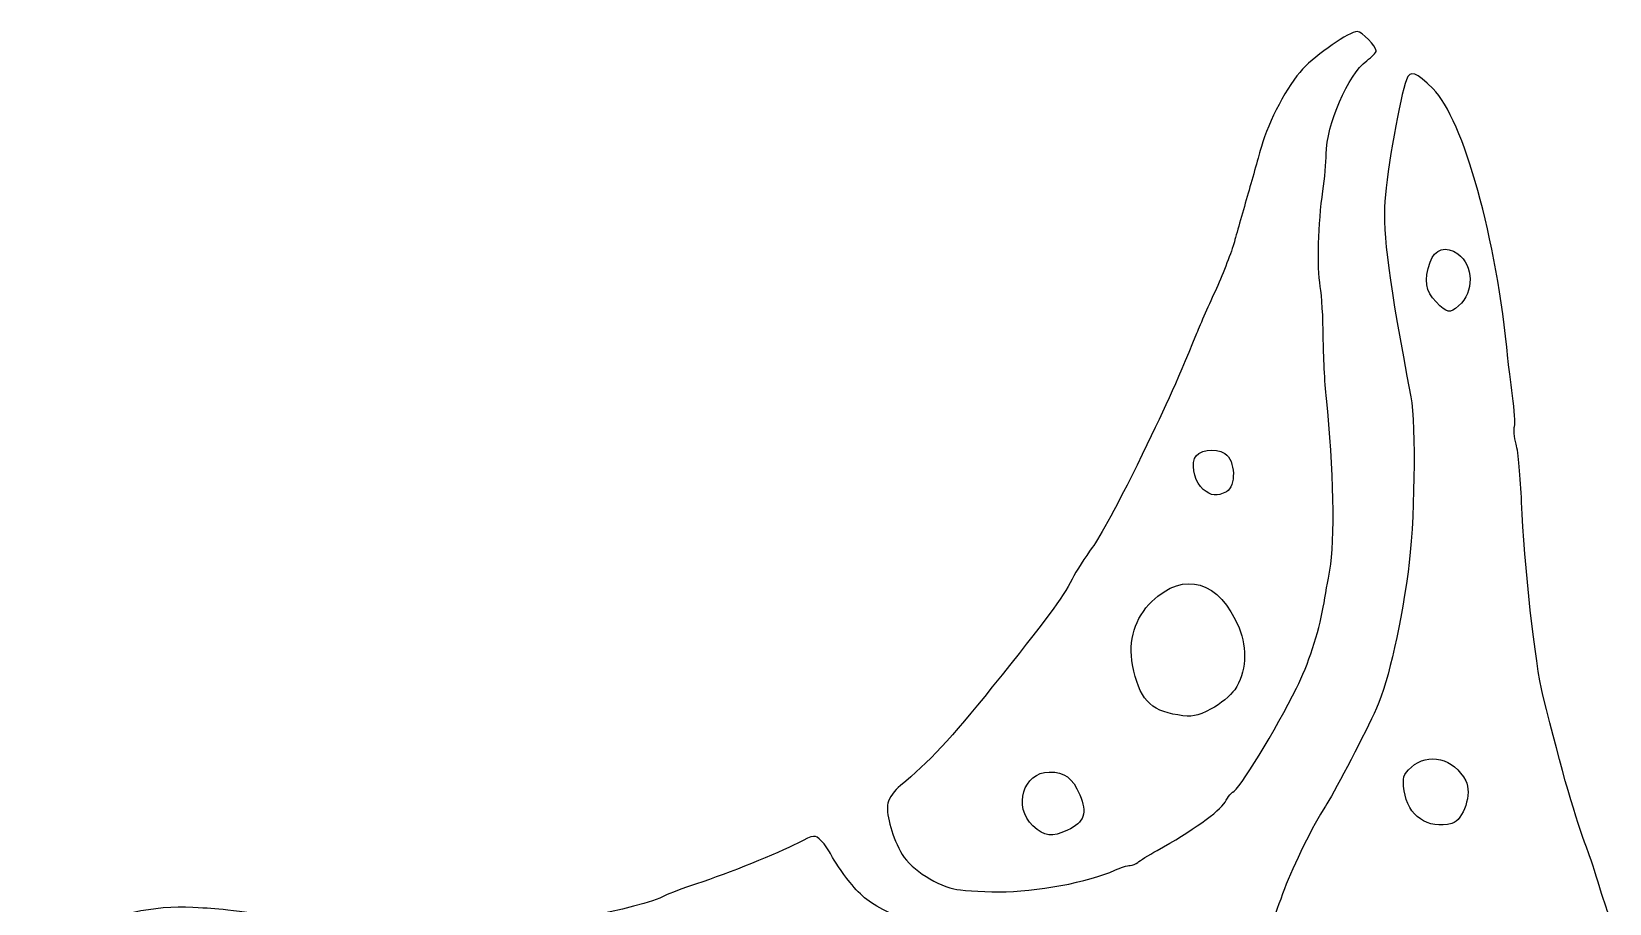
# Model space of a CAD drawing. Header units: centimetres. Extents: x -8.9 to 8.9, y -13 to 13.4.
# Drawn here: x 0.38 to 6.11, y -7.31 to -4.15 of the extents above; entities that cross this region are included whole.
import ezdxf

# ---------------------------------------------------------------- set-up
doc = ezdxf.new("R2010")
doc.units = ezdxf.units.CM
doc.header["$MEASUREMENT"] = 0
doc.layers.add('Layer 1', color=7, linetype='Continuous')

msp = doc.modelspace()

# ---------------------------------------------------------------- linework, layer by layer
at = {"layer": 'Layer 1'}
for points, knots in [([(3.72967, -7.25734), (3.65309, -7.23902), (3.56483, -7.17709), (3.53582, -7.12134), (3.53582, -7.12134), (3.50188, -7.05612), (3.48167, -6.97884), (3.48994, -6.9459), (3.48994, -6.9459), (3.49451, -6.9277), (3.51509, -6.89895), (3.53568, -6.882), (3.53568, -6.882), (3.63875, -6.79716), (3.71792, -6.71215), (3.86898, -6.52411), (3.86898, -6.52411), (4.06611, -6.27871), (4.12245, -6.20249), (4.15821, -6.1328), (4.15821, -6.1328), (4.17297, -6.10403), (4.20607, -6.05227), (4.23177, -6.01778), (4.23177, -6.01778), (4.25747, -5.98329), (4.33051, -5.84882), (4.39408, -5.71897), (4.39408, -5.71897), (4.49858, -5.50553), (4.52792, -5.44057), (4.61014, -5.24073), (4.61014, -5.24073), (4.62384, -5.20743), (4.65611, -5.13388), (4.68185, -5.07728), (4.68185, -5.07728), (4.7076, -5.02068), (4.73701, -4.9444), (4.74722, -4.90778), (4.74722, -4.90778), (4.75743, -4.87116), (4.77984, -4.79215), (4.79704, -4.73222), (4.79704, -4.73222), (4.81423, -4.67229), (4.83587, -4.59601), (4.84512, -4.56272), (4.84512, -4.56272), (4.87055, -4.47114), (4.9409, -4.33883), (4.99458, -4.28161), (4.99458, -4.28161), (5.04538, -4.22746), (5.165, -4.14501), (5.19276, -4.14501), (5.19276, -4.14501), (5.20982, -4.14501), (5.26212, -4.19814), (5.26212, -4.21547), (5.26212, -4.21547), (5.26212, -4.22083), (5.24641, -4.23682), (5.22722, -4.25101), (5.22722, -4.25101), (5.1604, -4.30041), (5.08051, -4.48481), (5.08051, -4.58963), (5.08051, -4.58963), (5.08051, -4.61889), (5.07512, -4.67928), (5.06854, -4.72384), (5.06854, -4.72384), (5.0512, -4.84122), (5.04677, -4.99874), (5.0588, -5.06996), (5.0588, -5.06996), (5.06454, -5.10395), (5.06945, -5.18624), (5.0697, -5.25283), (5.0697, -5.25283), (5.06994, -5.31942), (5.07508, -5.42022), (5.0811, -5.47682), (5.0811, -5.47682), (5.10772, -5.72706), (5.11312, -5.99431), (5.0937, -6.10035), (5.0937, -6.10035), (5.0876, -6.13365), (5.07674, -6.19388), (5.06957, -6.23421), (5.06957, -6.23421), (5.05282, -6.32837), (5.01545, -6.44185), (4.97269, -6.52839), (4.97269, -6.52839), (4.90138, -6.67273), (4.75905, -6.90549), (4.7421, -6.90549), (4.7421, -6.90549), (4.73798, -6.90549), (4.72502, -6.92173), (4.7133, -6.94158), (4.7133, -6.94158), (4.69277, -6.97634), (4.59138, -7.04883), (4.4677, -7.11718), (4.4677, -7.11718), (4.43517, -7.13516), (4.40338, -7.15481), (4.39705, -7.16086), (4.39705, -7.16086), (4.39072, -7.16691), (4.37793, -7.17185), (4.36861, -7.17185), (4.36861, -7.17185), (4.35929, -7.17185), (4.3345, -7.17974), (4.31352, -7.18938), (4.31352, -7.18938), (4.2209, -7.23193), (4.02328, -7.26871), (3.89398, -7.26746), (3.89398, -7.26746), (3.82406, -7.26679), (3.75013, -7.26223), (3.72969, -7.25734), (3.72969, -7.25734), (3.72969, -7.25734), (3.72967, -7.25734), (3.72967, -7.25734)], [0, 0, 0, 0, 0.0294118, 0.0294118, 0.0294118, 0.0294118, 0.0588235, 0.0588235, 0.0588235, 0.0588235, 0.0882353, 0.0882353, 0.0882353, 0.0882353, 0.1176471, 0.1176471, 0.1176471, 0.1176471, 0.1470588, 0.1470588, 0.1470588, 0.1470588, 0.1764706, 0.1764706, 0.1764706, 0.1764706, 0.2058824, 0.2058824, 0.2058824, 0.2058824, 0.2352941, 0.2352941, 0.2352941, 0.2352941, 0.2647059, 0.2647059, 0.2647059, 0.2647059, 0.2941176, 0.2941176, 0.2941176, 0.2941176, 0.3235294, 0.3235294, 0.3235294, 0.3235294, 0.3529412, 0.3529412, 0.3529412, 0.3529412, 0.3823529, 0.3823529, 0.3823529, 0.3823529, 0.4117647, 0.4117647, 0.4117647, 0.4117647, 0.4411765, 0.4411765, 0.4411765, 0.4411765, 0.4705882, 0.4705882, 0.4705882, 0.4705882, 0.5, 0.5, 0.5, 0.5, 0.5294118, 0.5294118, 0.5294118, 0.5294118, 0.5588235, 0.5588235, 0.5588235, 0.5588235, 0.5882353, 0.5882353, 0.5882353, 0.5882353, 0.6176471, 0.6176471, 0.6176471, 0.6176471, 0.6470588, 0.6470588, 0.6470588, 0.6470588, 0.6764706, 0.6764706, 0.6764706, 0.6764706, 0.7058824, 0.7058824, 0.7058824, 0.7058824, 0.7352941, 0.7352941, 0.7352941, 0.7352941, 0.7647059, 0.7647059, 0.7647059, 0.7647059, 0.7941176, 0.7941176, 0.7941176, 0.7941176, 0.8235294, 0.8235294, 0.8235294, 0.8235294, 0.8529412, 0.8529412, 0.8529412, 0.8529412, 0.8823529, 0.8823529, 0.8823529, 0.8823529, 0.9117647, 0.9117647, 0.9117647, 0.9117647, 0.9411765, 0.9411765, 0.9411765, 0.9411765, 1, 1, 1, 1]), ([(5.481, -8.35485), (5.4752, -8.33959), (5.46308, -8.32114), (5.45406, -8.31384), (5.45406, -8.31384), (5.4263, -8.29137), (5.27514, -8.2353), (5.26283, -8.24291), (5.26283, -8.24291), (5.24529, -8.25375), (5.22985, -8.21464), (5.22238, -8.14044), (5.22238, -8.14044), (5.21389, -8.05604), (5.11665, -7.82671), (5.05816, -7.75313), (5.05816, -7.75313), (5.03429, -7.7231), (4.98678, -7.66583), (4.95258, -7.62588), (4.95258, -7.62588), (4.865, -7.52354), (4.84934, -7.46351), (4.88628, -7.37162), (4.88628, -7.37162), (4.89163, -7.3583), (4.91099, -7.30654), (4.9293, -7.2566), (4.9293, -7.2566), (4.95998, -7.1729), (5.03377, -7.02372), (5.07748, -6.95702), (5.07748, -6.95702), (5.10308, -6.91795), (5.20613, -6.7223), (5.25501, -6.61995), (5.25501, -6.61995), (5.29924, -6.52735), (5.34507, -6.33516), (5.37748, -6.10639), (5.37748, -6.10639), (5.40117, -5.93918), (5.40694, -5.57282), (5.38749, -5.47075), (5.38749, -5.47075), (5.308, -5.05362), (5.28487, -4.87949), (5.29312, -4.76041), (5.29312, -4.76041), (5.30086, -4.64878), (5.34862, -4.37956), (5.37126, -4.32003), (5.37126, -4.32003), (5.38508, -4.28369), (5.406, -4.29075), (5.46789, -4.35264), (5.46789, -4.35264), (5.57873, -4.46348), (5.69971, -4.89943), (5.73953, -5.33151), (5.73953, -5.33151), (5.74168, -5.35482), (5.74941, -5.41604), (5.7567, -5.46756), (5.7567, -5.46756), (5.764, -5.51908), (5.76702, -5.5689), (5.76342, -5.57828), (5.76342, -5.57828), (5.75982, -5.58766), (5.76268, -5.6169), (5.76978, -5.64325), (5.76978, -5.64325), (5.77688, -5.6696), (5.78563, -5.76416), (5.78924, -5.85337), (5.78924, -5.85337), (5.79818, -6.07456), (5.83888, -6.4439), (5.8665, -6.55436), (5.8665, -6.55436), (5.93588, -6.83188), (5.9885, -7.01474), (6.02503, -7.10525), (6.02503, -7.10525), (6.03041, -7.11857), (6.04924, -7.17578), (6.06688, -7.23238), (6.06688, -7.23238), (6.08452, -7.28898), (6.1016, -7.34147), (6.10483, -7.34902), (6.10483, -7.34902), (6.10806, -7.35657), (6.10173, -7.37172), (6.09076, -7.38269), (6.09076, -7.38269), (6.07139, -7.40206), (5.95222, -7.73496), (5.95222, -7.76969), (5.95222, -7.76969), (5.95222, -7.79361), (5.8517, -7.98199), (5.78923, -8.07512), (5.78923, -8.07512), (5.73377, -8.15782), (5.52553, -8.38259), (5.50438, -8.38259), (5.50438, -8.38259), (5.49732, -8.38259), (5.48679, -8.37011), (5.48099, -8.35485), (5.48099, -8.35485), (5.48099, -8.35485), (5.481, -8.35485), (5.481, -8.35485)], [0, 0, 0, 0, 0.0333333, 0.0333333, 0.0333333, 0.0333333, 0.0666667, 0.0666667, 0.0666667, 0.0666667, 0.1, 0.1, 0.1, 0.1, 0.1333333, 0.1333333, 0.1333333, 0.1333333, 0.1666667, 0.1666667, 0.1666667, 0.1666667, 0.2, 0.2, 0.2, 0.2, 0.2333333, 0.2333333, 0.2333333, 0.2333333, 0.2666667, 0.2666667, 0.2666667, 0.2666667, 0.3, 0.3, 0.3, 0.3, 0.3333333, 0.3333333, 0.3333333, 0.3333333, 0.3666667, 0.3666667, 0.3666667, 0.3666667, 0.4, 0.4, 0.4, 0.4, 0.4333333, 0.4333333, 0.4333333, 0.4333333, 0.4666667, 0.4666667, 0.4666667, 0.4666667, 0.5, 0.5, 0.5, 0.5, 0.5333333, 0.5333333, 0.5333333, 0.5333333, 0.5666667, 0.5666667, 0.5666667, 0.5666667, 0.6, 0.6, 0.6, 0.6, 0.6333333, 0.6333333, 0.6333333, 0.6333333, 0.6666667, 0.6666667, 0.6666667, 0.6666667, 0.7, 0.7, 0.7, 0.7, 0.7333333, 0.7333333, 0.7333333, 0.7333333, 0.7666667, 0.7666667, 0.7666667, 0.7666667, 0.8, 0.8, 0.8, 0.8, 0.8333333, 0.8333333, 0.8333333, 0.8333333, 0.8666667, 0.8666667, 0.8666667, 0.8666667, 0.9, 0.9, 0.9, 0.9, 0.9333333, 0.9333333, 0.9333333, 0.9333333, 1, 1, 1, 1]), ([(5.56089, -5.14083), (5.61772, -5.09071), (5.61619, -4.99409), (5.55791, -4.95204), (5.55791, -4.95204), (5.51534, -4.92133), (5.47392, -4.93369), (5.45703, -4.98214), (5.45703, -4.98214), (5.43438, -5.04712), (5.44065, -5.08817), (5.4791, -5.12663), (5.4791, -5.12663), (5.52035, -5.16788), (5.5286, -5.16931), (5.56089, -5.14083)], [0, 0, 0, 0, 0.2, 0.2, 0.2, 0.2, 0.4, 0.4, 0.4, 0.4, 0.6, 0.6, 0.6, 0.6, 1, 1, 1, 1]), ([(4.71807, -5.81539), (4.7544, -5.79595), (4.75109, -5.70159), (4.7132, -5.67677), (4.7132, -5.67677), (4.67786, -5.65361), (4.61186, -5.66446), (4.60216, -5.69503), (4.60216, -5.69503), (4.59086, -5.73062), (4.60589, -5.78416), (4.6335, -5.80674), (4.6335, -5.80674), (4.66318, -5.83101), (4.68476, -5.83322), (4.71806, -5.81539), (4.71806, -5.81539), (4.71806, -5.81539), (4.71807, -5.81539), (4.71807, -5.81539)], [0, 0, 0, 0, 0.1666667, 0.1666667, 0.1666667, 0.1666667, 0.3333333, 0.3333333, 0.3333333, 0.3333333, 0.5, 0.5, 0.5, 0.5, 0.6666667, 0.6666667, 0.6666667, 0.6666667, 1, 1, 1, 1]), ([(4.74858, -6.53384), (4.78985, -6.47226), (4.79588, -6.38544), (4.76415, -6.30934), (4.76415, -6.30934), (4.69296, -6.13857), (4.56582, -6.10022), (4.44774, -6.2139), (4.44774, -6.2139), (4.38642, -6.27293), (4.36129, -6.35594), (4.37802, -6.44417), (4.37802, -6.44417), (4.4011, -6.56587), (4.44075, -6.60965), (4.54248, -6.62572), (4.54248, -6.62572), (4.59413, -6.63388), (4.61042, -6.63091), (4.66244, -6.60385), (4.66244, -6.60385), (4.69555, -6.58663), (4.73431, -6.55512), (4.74857, -6.53384), (4.74857, -6.53384), (4.74857, -6.53384), (4.74858, -6.53384), (4.74858, -6.53384)], [0, 0, 0, 0, 0.125, 0.125, 0.125, 0.125, 0.25, 0.25, 0.25, 0.25, 0.375, 0.375, 0.375, 0.375, 0.5, 0.5, 0.5, 0.5, 0.625, 0.625, 0.625, 0.625, 0.75, 0.75, 0.75, 0.75, 1, 1, 1, 1]), ([(5.53656, -7.01919), (5.57884, -7.00785), (5.61065, -6.9098), (5.58671, -6.8646), (5.58671, -6.8646), (5.54335, -6.78273), (5.44994, -6.75949), (5.38948, -6.81552), (5.38948, -6.81552), (5.35949, -6.84331), (5.3567, -6.85238), (5.36331, -6.90057), (5.36331, -6.90057), (5.37585, -6.99204), (5.44958, -7.04252), (5.53657, -7.01918), (5.53657, -7.01918), (5.53657, -7.01918), (5.53656, -7.01919), (5.53656, -7.01919)], [0, 0, 0, 0, 0.1666667, 0.1666667, 0.1666667, 0.1666667, 0.3333333, 0.3333333, 0.3333333, 0.3333333, 0.5, 0.5, 0.5, 0.5, 0.6666667, 0.6666667, 0.6666667, 0.6666667, 1, 1, 1, 1]), ([(4.14161, -7.04417), (4.20364, -7.01473), (4.21483, -6.98219), (4.18601, -6.91496), (4.18601, -6.91496), (4.15941, -6.85291), (4.13248, -6.83284), (4.07582, -6.83284), (4.07582, -6.83284), (3.9813, -6.83284), (3.94277, -6.95905), (4.01632, -7.02776), (4.01632, -7.02776), (4.05892, -7.06756), (4.08511, -7.07099), (4.14161, -7.04418), (4.14161, -7.04418), (4.14161, -7.04418), (4.14161, -7.04417), (4.14161, -7.04417)], [0, 0, 0, 0, 0.1666667, 0.1666667, 0.1666667, 0.1666667, 0.3333333, 0.3333333, 0.3333333, 0.3333333, 0.5, 0.5, 0.5, 0.5, 0.6666667, 0.6666667, 0.6666667, 0.6666667, 1, 1, 1, 1]), ([(2.76192, -8.53931), (2.72862, -8.53385), (2.67959, -8.52288), (2.65295, -8.51493), (2.65295, -8.51493), (2.58143, -8.49361), (2.28742, -8.34378), (2.17209, -8.26989), (2.17209, -8.26989), (2.11693, -8.23455), (2.03638, -8.18529), (1.99309, -8.16043), (1.99309, -8.16043), (1.94981, -8.13557), (1.85991, -8.08115), (1.79332, -8.0395), (1.79332, -8.0395), (1.65475, -7.95284), (1.56031, -7.91245), (1.40676, -7.87417), (1.40676, -7.87417), (1.2891, -7.84484), (1.1602, -7.84488), (0.97607, -7.8743), (0.97607, -7.8743), (0.84711, -7.89491), (0.65929, -7.88344), (0.58258, -7.85026), (0.58258, -7.85026), (0.49516, -7.81245), (0.45855, -7.77197), (0.43093, -7.68257), (0.43093, -7.68257), (0.38315, -7.52788), (0.40024, -7.48804), (0.54571, -7.41496), (0.54571, -7.41496), (0.67631, -7.34935), (0.82727, -7.31707), (0.96856, -7.32453), (0.96856, -7.32453), (1.07739, -7.33028), (1.06281, -7.32862), (1.37562, -7.37087), (1.37562, -7.37087), (1.53758, -7.39274), (1.65493, -7.40116), (1.79938, -7.40128), (1.79938, -7.40128), (1.90925, -7.40136), (2.01822, -7.40154), (2.04153, -7.40165), (2.04153, -7.40165), (2.19865, -7.40242), (2.59519, -7.32792), (2.6824, -7.28125), (2.6824, -7.28125), (2.69672, -7.27359), (2.74771, -7.25433), (2.79571, -7.23846), (2.79571, -7.23846), (2.91416, -7.1993), (3.08756, -7.12971), (3.16304, -7.09105), (3.16304, -7.09105), (3.22409, -7.05978), (3.22556, -7.05963), (3.24834, -7.08224), (3.24834, -7.08224), (3.26109, -7.09489), (3.27767, -7.11887), (3.28518, -7.13552), (3.28518, -7.13552), (3.29269, -7.15217), (3.32302, -7.19606), (3.35258, -7.23305), (3.35258, -7.23305), (3.39431, -7.28528), (3.42643, -7.31012), (3.49629, -7.34418), (3.49629, -7.34418), (3.54577, -7.36831), (3.60237, -7.39192), (3.62206, -7.39666), (3.62206, -7.39666), (3.64175, -7.4014), (3.67421, -7.41388), (3.69419, -7.42439), (3.69419, -7.42439), (3.72296, -7.43953), (3.79096, -7.44511), (4.02109, -7.45122), (4.02109, -7.45122), (4.26629, -7.45773), (4.32774, -7.46316), (4.41458, -7.48597), (4.41458, -7.48597), (4.52612, -7.51527), (4.6083, -7.56005), (4.6083, -7.59151), (4.6083, -7.59151), (4.6083, -7.6024), (4.58953, -7.62953), (4.5666, -7.65181), (4.5666, -7.65181), (4.54366, -7.67409), (4.50068, -7.73729), (4.47108, -7.79227), (4.47108, -7.79227), (4.42328, -7.88106), (4.40818, -7.92529), (4.38454, -8.04589), (4.38454, -8.04589), (4.37817, -8.07838), (4.37791, -8.07846), (4.2941, -8.07143), (4.2941, -8.07143), (4.24573, -8.06737), (4.17764, -8.07072), (4.13373, -8.0793), (4.13373, -8.0793), (4.05427, -8.09483), (3.86168, -8.18521), (3.80921, -8.23158), (3.80921, -8.23158), (3.74205, -8.29094), (3.57868, -8.39262), (3.49376, -8.42791), (3.49376, -8.42791), (3.396, -8.46854), (3.20589, -8.50859), (2.9859, -8.53491), (2.9859, -8.53491), (2.90932, -8.54407), (2.84122, -8.55104), (2.83456, -8.5504), (2.83456, -8.5504), (2.8279, -8.54976), (2.79521, -8.54476), (2.76192, -8.53929), (2.76192, -8.53929), (2.76192, -8.53929), (2.76192, -8.53931), (2.76192, -8.53931)], [0, 0, 0, 0, 0.027027, 0.027027, 0.027027, 0.027027, 0.0540541, 0.0540541, 0.0540541, 0.0540541, 0.0810811, 0.0810811, 0.0810811, 0.0810811, 0.1081081, 0.1081081, 0.1081081, 0.1081081, 0.1351351, 0.1351351, 0.1351351, 0.1351351, 0.1621622, 0.1621622, 0.1621622, 0.1621622, 0.1891892, 0.1891892, 0.1891892, 0.1891892, 0.2162162, 0.2162162, 0.2162162, 0.2162162, 0.2432432, 0.2432432, 0.2432432, 0.2432432, 0.2702703, 0.2702703, 0.2702703, 0.2702703, 0.2972973, 0.2972973, 0.2972973, 0.2972973, 0.3243243, 0.3243243, 0.3243243, 0.3243243, 0.3513514, 0.3513514, 0.3513514, 0.3513514, 0.3783784, 0.3783784, 0.3783784, 0.3783784, 0.4054054, 0.4054054, 0.4054054, 0.4054054, 0.4324324, 0.4324324, 0.4324324, 0.4324324, 0.4594595, 0.4594595, 0.4594595, 0.4594595, 0.4864865, 0.4864865, 0.4864865, 0.4864865, 0.5135135, 0.5135135, 0.5135135, 0.5135135, 0.5405405, 0.5405405, 0.5405405, 0.5405405, 0.5675676, 0.5675676, 0.5675676, 0.5675676, 0.5945946, 0.5945946, 0.5945946, 0.5945946, 0.6216216, 0.6216216, 0.6216216, 0.6216216, 0.6486486, 0.6486486, 0.6486486, 0.6486486, 0.6756757, 0.6756757, 0.6756757, 0.6756757, 0.7027027, 0.7027027, 0.7027027, 0.7027027, 0.7297297, 0.7297297, 0.7297297, 0.7297297, 0.7567568, 0.7567568, 0.7567568, 0.7567568, 0.7837838, 0.7837838, 0.7837838, 0.7837838, 0.8108108, 0.8108108, 0.8108108, 0.8108108, 0.8378378, 0.8378378, 0.8378378, 0.8378378, 0.8648649, 0.8648649, 0.8648649, 0.8648649, 0.8918919, 0.8918919, 0.8918919, 0.8918919, 0.9189189, 0.9189189, 0.9189189, 0.9189189, 0.9459459, 0.9459459, 0.9459459, 0.9459459, 1, 1, 1, 1])]:
    msp.add_open_spline(points, degree=3, knots=knots, dxfattribs=at)

doc.saveas('drawing.dxf')
